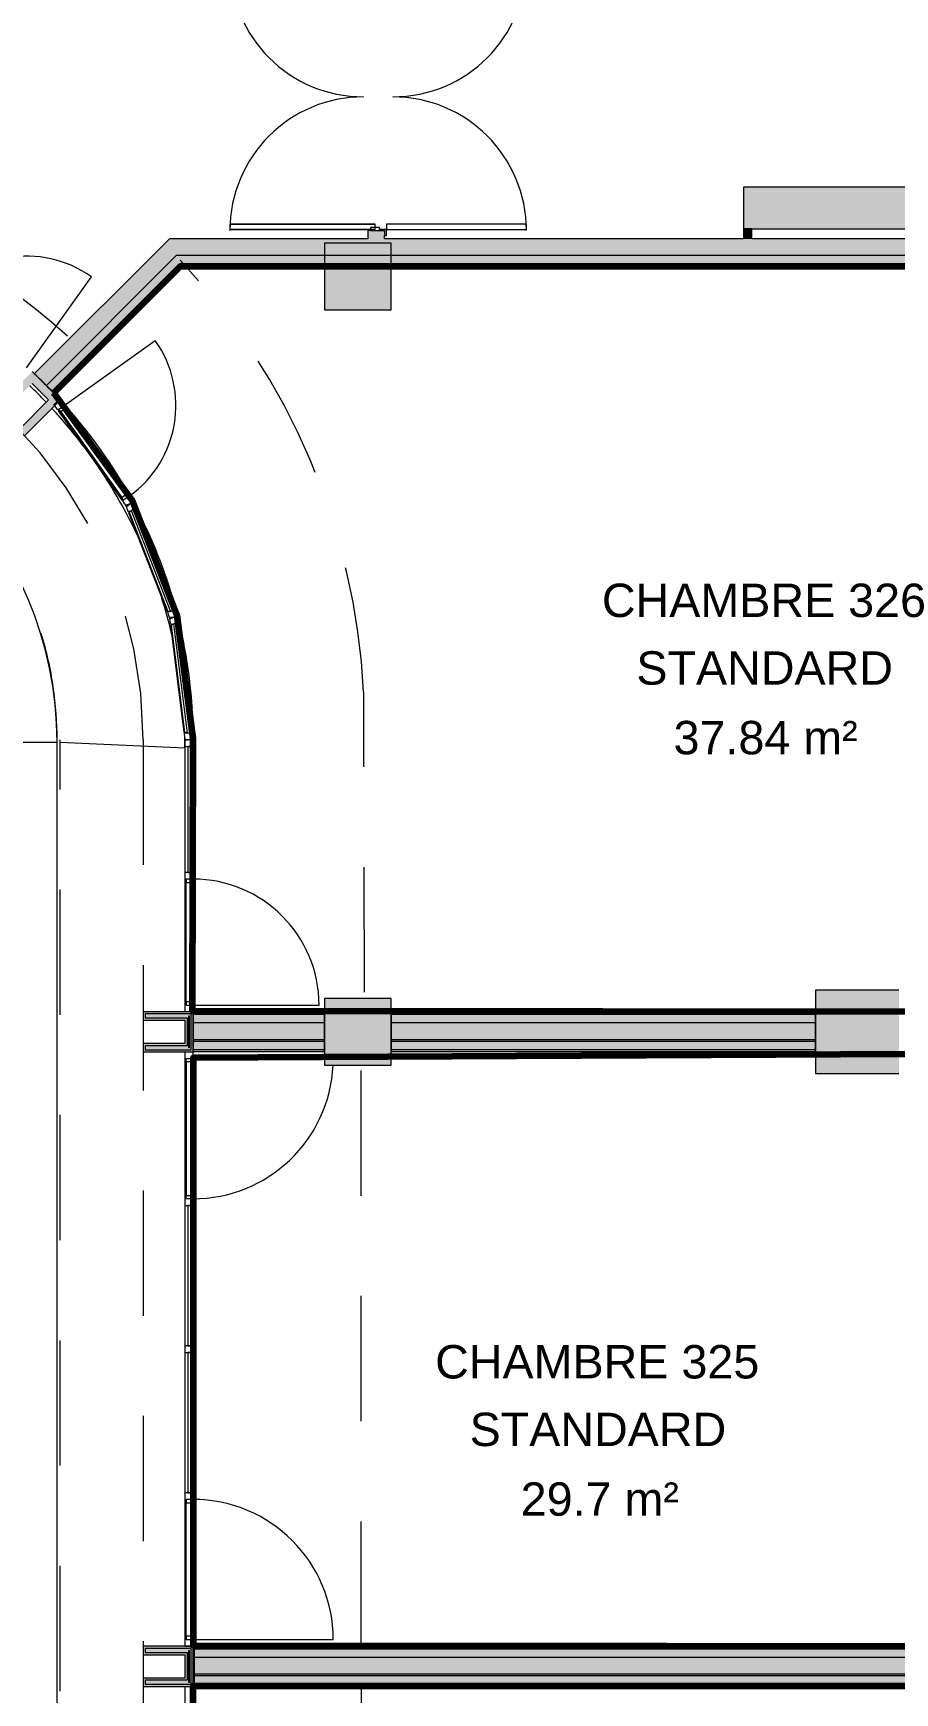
# Model space of a CAD drawing. Header units: metres. Extents: x -227.9 to -140, y 38 to 92.1.
# Drawn here: x -181.5 to -176.34, y 67.91 to 77.85 of the extents above; entities that cross this region are included whole.
import ezdxf

# ---------------------------------------------------------------- set-up
doc = ezdxf.new("R2010")
doc.units = ezdxf.units.M
doc.linetypes.add('JIS_02_0.7', pattern=[1.35, 0.75, -0.6])
for name, color, linetype, lineweight in [('A-AREA-IDEN', 7, 'Continuous', 9), ('A-COLS', 7, 'Continuous', 5), ('A-DOOR', 7, 'Continuous', 5), ('A-FLOR', 7, 'Continuous', 5), ('A-GLAZ-CURT', 7, 'Continuous', 5), ('A-GLAZ-CWMG', 7, 'Continuous', 5), ('A-ROOF', 7, 'Continuous', 5), ('A-WALL', 7, 'Continuous', 5), ('A-WALL-PATT', 7, 'Continuous', 13), ('I-WALL', 7, 'Continuous', 5), ('S-COLS', 7, 'Continuous', 5)]:
    doc.layers.add(name, color=color, linetype=linetype, lineweight=lineweight)
doc.layers.add('A-DETL', color=94, linetype='Continuous', lineweight=5, true_color=0x00a600)
doc.layers.add('A-DETL-MBND', color=9, linetype='Continuous', lineweight=5, true_color=0xc0c0c0)
doc.layers.add('Chambre', color=40, linetype='Continuous')
doc.styles.add('Arial_1', font='arial.ttf', dxfattribs={"height": 0.2})

msp = doc.modelspace()

# ---------------------------------------------------------------- hatches: boundary and pattern name
at = {"layer": 'A-COLS', "true_color": 0x808080}
msp.add_hatch(color=8, dxfattribs=at).paths.add_polyline_path([(-181.5513, 75.4367), (-181.3391, 75.6488), (-181.5088, 75.8185), (-181.721, 75.6064), (-181.6856, 75.571), (-181.5088, 75.7478), (-181.4098, 75.6488), (-181.5866, 75.472)])
at = {"layer": 'A-WALL', "true_color": 0x808080}
h = msp.add_hatch(color=8, dxfattribs=at)
h.paths.add_polyline_path([(-180.8441, 71.744), (-180.5441, 71.744), (-180.5441, 71.984), (-180.8441, 71.984), (-180.8441, 71.934), (-180.5941, 71.934), (-180.5941, 71.794), (-180.8441, 71.794)])
h.paths.add_polyline_path([(-180.8311, 71.757), (-180.8311, 71.781), (-180.5811, 71.781), (-180.5811, 71.947), (-180.8311, 71.947), (-180.8311, 71.971), (-180.5571, 71.971), (-180.5571, 71.757), (-180.7839, 71.757)])
h = msp.add_hatch(color=8, dxfattribs=at)
h.paths.add_polyline_path([(-180.8311, 71.757), (-180.5571, 71.757), (-180.5571, 71.971), (-180.8311, 71.971), (-180.8311, 71.947), (-180.5811, 71.947), (-180.5811, 71.781), (-180.8311, 71.781)])
h.paths.add_polyline_path([(-180.5701, 71.768), (-180.5701, 71.96), (-180.5681, 71.96), (-180.5681, 71.768)])
for points in [[(-180.5701, 71.768), (-180.5681, 71.768), (-180.5681, 71.96), (-180.5701, 71.96)], [(-180.5701, 67.9675), (-180.5681, 67.9675), (-180.5681, 68.1595), (-180.5701, 68.1595), (-180.5701, 68.1431)]]:
    msp.add_hatch(color=8, dxfattribs=at).paths.add_polyline_path(points)
h = msp.add_hatch(color=8, dxfattribs=at)
h.paths.add_polyline_path([(-180.8441, 67.9435), (-180.5441, 67.9435), (-180.5441, 68.1835), (-180.8441, 68.1835), (-180.8441, 68.1335), (-180.5941, 68.1335), (-180.5941, 67.9935), (-180.8441, 67.9935)])
h.paths.add_polyline_path([(-180.8311, 67.9565), (-180.8311, 67.9805), (-180.5811, 67.9805), (-180.5811, 68.1465), (-180.8311, 68.1465), (-180.8311, 68.1705), (-180.5571, 68.1705), (-180.5571, 67.9565), (-180.7839, 67.9565)])
h = msp.add_hatch(color=8, dxfattribs=at)
h.paths.add_polyline_path([(-180.8311, 67.9565), (-180.5571, 67.9565), (-180.5571, 68.1705), (-180.8311, 68.1705), (-180.8311, 68.1465), (-180.5811, 68.1465), (-180.5811, 67.9805), (-180.8311, 67.9805)])
h.paths.add_polyline_path([(-180.5701, 67.9675), (-180.5701, 68.1595), (-180.5681, 68.1595), (-180.5681, 67.9675)])
at = {"layer": 'A-WALL-PATT', "lineweight": 5, "true_color": 0xaaaaaa}
for points in [[(-177.2489, 76.6735), (-175.4322, 76.6735), (-175.4322, 76.9235), (-177.2489, 76.9235)], [(-180.5441, 71.809), (-179.758, 71.809), (-179.758, 71.819), (-180.5441, 71.819)], [(-176.8191, 71.809), (-176.8191, 71.819), (-179.358, 71.819), (-179.358, 71.809), (-179.1393, 71.809)], [(-172.0291, 68.0091), (-171.9791, 68.0091), (-171.9791, 68.0191), (-180.5391, 68.0191), (-180.5391, 68.0091), (-172.0421, 68.0091)]]:
    msp.add_hatch(color=253, dxfattribs=at).paths.add_polyline_path(points)
at = {"layer": 'I-WALL', "true_color": 0xaaaaaa}
h = msp.add_hatch(color=253, dxfattribs=at)
h.paths.add_polyline_path([(-179.4491, 76.6135), (-179.3991, 76.6135), (-179.3991, 76.6641), (-179.4991, 76.6641), (-179.4991, 76.6135), (-179.4816, 76.6135)])
h.paths.add_polyline_path([(-179.4991, 78.2641), (-179.3991, 78.2641), (-179.3991, 78.3147), (-179.4991, 78.3147)])
for points in [[(-177.1989, 76.6135), (-177.1989, 76.6735), (-177.2489, 76.6735), (-177.2489, 76.6135)], [(-181.4235, 75.7355), (-180.5455, 76.6135), (-180.687, 76.6135), (-181.4954, 75.805), (-181.4592, 75.7706)], [(-171.8791, 76.5135), (-171.8791, 76.6135), (-180.5455, 76.6135), (-180.6455, 76.5135), (-171.9791, 76.5135)], [(-181.3884, 75.6999), (-180.5748, 76.5135), (-180.6455, 76.5135), (-181.4235, 75.7355), (-181.4059, 75.7178)], [(-181.3794, 75.6905), (-180.6064, 76.4635), (-180.6248, 76.4635), (-181.3884, 75.6999), (-181.3839, 75.6952)], [(-172.0291, 76.4635), (-171.9791, 76.4635), (-171.9791, 76.5135), (-180.5748, 76.5135), (-180.6248, 76.4635), (-172.5611, 76.4635)], [(-172.0421, 76.4505), (-172.0291, 76.4505), (-172.0291, 76.4635), (-180.6064, 76.4635), (-180.6194, 76.4505), (-172.5611, 76.4505)], [(-180.5441, 71.969), (-179.758, 71.969), (-179.758, 71.982), (-180.5441, 71.982)], [(-180.5441, 71.919), (-179.758, 71.919), (-179.758, 71.969), (-180.5441, 71.969)], [(-176.8191, 71.969), (-176.8191, 71.982), (-179.358, 71.982), (-179.358, 71.969), (-179.1393, 71.969)], [(-179.358, 71.919), (-176.8191, 71.919), (-176.8191, 71.969), (-179.358, 71.969)], [(-180.5441, 71.819), (-179.758, 71.819), (-179.758, 71.919), (-180.5441, 71.919)], [(-176.8191, 71.819), (-176.8191, 71.919), (-179.358, 71.919), (-179.358, 71.819), (-179.1393, 71.819)], [(-180.5441, 71.759), (-179.758, 71.759), (-179.758, 71.809), (-180.5441, 71.809)], [(-176.8191, 71.759), (-176.8191, 71.809), (-179.358, 71.809), (-179.358, 71.759), (-179.1393, 71.759)], [(-180.5441, 71.746), (-179.758, 71.746), (-179.758, 71.759), (-180.5441, 71.759)], [(-176.8191, 71.746), (-176.8191, 71.759), (-179.358, 71.759), (-179.358, 71.746), (-179.1393, 71.746)], [(-172.0421, 68.1691), (-172.0421, 68.1821), (-180.5391, 68.1821), (-180.5391, 68.1691), (-172.5611, 68.1691)], [(-172.0421, 68.1191), (-172.0291, 68.1191), (-172.0291, 68.1691), (-180.5391, 68.1691), (-180.5391, 68.1191), (-172.5611, 68.1191)], [(-172.0421, 68.0191), (-171.9791, 68.0191), (-171.9791, 68.1191), (-180.5391, 68.1191), (-180.5391, 68.0191), (-172.5611, 68.0191)], [(-172.0421, 67.9591), (-172.0291, 67.9591), (-172.0291, 68.0091), (-180.5391, 68.0091), (-180.5391, 67.9591), (-172.5611, 67.9591)], [(-172.0421, 67.9461), (-172.0421, 67.9591), (-180.5391, 67.9591), (-180.5391, 67.9461), (-172.5611, 67.9461)]]:
    msp.add_hatch(color=253, dxfattribs=at).paths.add_polyline_path(points)
at = {"layer": 'S-COLS', "true_color": 0x808080}
for points in [[(-179.358, 76.1885), (-179.358, 76.5885), (-179.758, 76.5885), (-179.758, 76.1885), (-179.5505, 76.1885)], [(-176.8191, 71.614), (-176.3191, 71.614), (-176.3191, 72.114), (-176.8191, 72.114)], [(-179.358, 71.664), (-179.358, 72.064), (-179.758, 72.064), (-179.758, 71.664)]]:
    msp.add_hatch(color=8, dxfattribs=at).paths.add_polyline_path(points)

# ---------------------------------------------------------------- linework, layer by layer
at = {"layer": 'A-COLS', "lineweight": 13}
for p, q in [((-181.3391, 75.6488), (-181.5088, 75.8185)), ((-181.5088, 75.7478), (-181.4098, 75.6488)), ((-181.4098, 75.6488), (-181.5866, 75.472)), ((-181.5513, 75.4367), (-181.3391, 75.6488))]:
    msp.add_line(p, q, dxfattribs=at)
at = {"layer": 'A-DETL', "color": 9, "linetype": 'JIS_02_0.7', "lineweight": 9, "true_color": 0xc0c0c0}
for p, q in [((-179.5187, 72.1012), (-179.5234, 73.9012)), ((-179.5377, 68.1821), (-179.5377, 71.7011)), ((-179.5358, 64.4795), (-179.5358, 67.9395))]:
    msp.add_line(p, q, dxfattribs=at)
at = {"layer": 'A-DETL', "color": 7, "linetype": 'JIS_02_0.7'}
for p, q in [((-181.3414, 62.5159), (-181.3414, 73.6139)), ((-180.8441, 73.6135), (-180.8441, 62.5135))]:
    msp.add_line(p, q, dxfattribs=at)
at = {"layer": 'A-DETL', "color": 9, "linetype": 'JIS_02_0.7', "lineweight": 9, "true_color": 0xc0c0c0}
for centre, radius, start, end in [((-183.7139, 73.3698), 3.5952, 47.7389, 80.29984), ((-183.6155, 73.6872), 4.0976, 2.99309, 43.08006)]:
    msp.add_arc(centre, radius, start, end, dxfattribs=at)
at = {"layer": 'A-DETL', "color": 7, "linetype": 'JIS_02_0.7'}
msp.add_arc((-183.5441, 73.6135), 2.7, 360, 90, dxfattribs=at)
at = {"layer": 'A-DETL-MBND'}
msp.add_line((-182.0591, 73.5985), (-181.3591, 73.5985), dxfattribs=at)
at = {"layer": 'A-DOOR'}
for p, q in [((-179.4541, 76.7016), (-180.3241, 76.7016)), ((-180.3241, 76.7016), (-180.3241, 76.6691)), ((-180.3241, 76.7016), (-179.4541, 76.7016)), ((-180.3241, 76.6691), (-179.4541, 76.6691)), ((-179.4541, 76.6691), (-180.3241, 76.6691)), ((-179.4541, 76.6691), (-179.4541, 76.7016)), ((-178.5491, 76.7016), (-179.3866, 76.7016)), ((-179.3866, 76.7016), (-179.3866, 76.6691)), ((-179.3866, 76.7016), (-179.3866, 76.6691)), ((-178.5491, 76.7016), (-179.3866, 76.7016)), ((-179.3866, 76.6691), (-178.5491, 76.6691)), ((-179.3866, 76.6691), (-178.5491, 76.6691)), ((-178.5491, 76.6691), (-178.5491, 76.7016)), ((-178.5491, 76.6691), (-178.5491, 76.7016)), ((-181.5414, 75.8417), (-181.1537, 76.3861)), ((-181.3159, 75.6162), (-180.7715, 76.004)), ((-180.5454, 72.024), (-179.7906, 72.024)), ((-180.5454, 71.704), (-179.758, 71.704)), ((-180.5454, 68.2235), (-179.7053, 68.2235))]:
    msp.add_line(p, q, dxfattribs=at)
at = {"layer": 'A-DOOR', "color": 9, "true_color": 0xc0c0c0}
for p, q in [((-179.4291, 76.6816), (-179.4816, 76.6816)), ((-179.4816, 76.6816), (-179.4816, 76.6641)), ((-179.4816, 76.6641), (-179.3991, 76.6641)), ((-179.4291, 76.6691), (-179.4291, 76.6816)), ((-179.3866, 76.6691), (-179.4291, 76.6691)), ((-179.3991, 76.6641), (-179.3991, 76.6341)), ((-179.3866, 76.6341), (-179.3866, 76.6691)), ((-179.3991, 76.6341), (-179.3866, 76.6341)), ((-181.3369, 75.5767), (-180.9724, 75.0649)), ((-180.9398, 75.0882), (-181.3043, 75.6)), ((-180.5854, 72.044), (-180.5854, 72.7587)), ((-180.5454, 72.7587), (-180.5454, 72.044)), ((-180.5854, 71.684), (-180.5854, 70.8839)), ((-180.5454, 70.8839), (-180.5454, 71.684)), ((-180.5854, 68.2435), (-180.5854, 69.0436)), ((-180.5454, 69.0436), (-180.5454, 68.2435))]:
    msp.add_line(p, q, dxfattribs=at)
at = {"layer": 'A-DOOR', "color": 9, "lineweight": 9, "true_color": 0xc0c0c0}
for p, q in [((-181.3485, 75.593), (-181.3159, 75.6162)), ((-181.3369, 75.5767), (-181.3485, 75.593)), ((-181.3043, 75.6), (-181.3369, 75.5767)), ((-181.3159, 75.6162), (-181.3043, 75.6)), ((-180.9724, 75.0649), (-180.9398, 75.0882)), ((-180.9608, 75.0487), (-180.9724, 75.0649)), ((-180.9282, 75.0719), (-180.9608, 75.0487)), ((-180.9398, 75.0882), (-180.9282, 75.0719)), ((-180.5454, 72.7787), (-180.5854, 72.7787)), ((-180.5854, 72.7787), (-180.5854, 72.7587)), ((-180.5454, 72.7587), (-180.5454, 72.7787)), ((-180.5854, 72.7587), (-180.5454, 72.7587)), ((-180.5454, 72.044), (-180.5854, 72.044)), ((-180.5854, 72.044), (-180.5854, 72.024)), ((-180.5854, 72.024), (-180.5454, 72.024)), ((-180.5454, 72.024), (-180.5454, 72.044)), ((-180.5854, 71.704), (-180.5454, 71.704)), ((-180.5854, 71.684), (-180.5854, 71.704)), ((-180.5454, 71.684), (-180.5854, 71.684)), ((-180.5454, 71.704), (-180.5454, 71.684)), ((-180.5854, 70.8839), (-180.5454, 70.8839)), ((-180.5854, 70.8639), (-180.5854, 70.8839)), ((-180.5454, 70.8839), (-180.5454, 70.8639)), ((-180.5454, 70.8639), (-180.5854, 70.8639)), ((-180.5454, 69.0636), (-180.5854, 69.0636)), ((-180.5854, 69.0636), (-180.5854, 69.0436)), ((-180.5854, 69.0436), (-180.5454, 69.0436)), ((-180.5454, 69.0436), (-180.5454, 69.0636)), ((-180.5454, 68.2435), (-180.5854, 68.2435)), ((-180.5854, 68.2435), (-180.5854, 68.2235)), ((-180.5854, 68.2235), (-180.5454, 68.2235)), ((-180.5454, 68.2235), (-180.5454, 68.2435))]:
    msp.add_line(p, q, dxfattribs=at)
at = {"layer": 'A-DOOR'}
for centre, radius, start, end in [((-179.5241, 78.2641), 0.8, 180, 270), ((-179.3491, 78.2641), 0.8, 270, 0), ((-179.5241, 76.6641), 0.8, 90, 180), ((-179.3491, 76.6641), 0.8, 0, 90), ((-181.5414, 75.8417), 0.6683, 54.53941, 144.53941), ((-181.3159, 75.6162), 0.6683, 305.4606, 35.4606), ((-180.5454, 72.024), 0.7548, 360, 90), ((-180.5454, 71.704), 0.8401, 270, 357.26268), ((-180.5454, 68.2235), 0.8401, 0, 90)]:
    msp.add_arc(centre, radius, start, end, dxfattribs=at)
at = {"layer": 'A-FLOR'}
for p, q in [((-180.5503, 73.8058), (-180.5501, 73.8032)), ((-180.5441, 68.1821), (-180.5391, 68.1821)), ((-180.5391, 67.9461), (-180.5441, 67.9461))]:
    msp.add_line(p, q, dxfattribs=at)
at = {"layer": 'A-FLOR', "lineweight": 9}
for p, q in [((-180.5441, 73.6095), (-180.5441, 73.6135)), ((-180.5441, 72.8147), (-180.5441, 73.5775)), ((-180.5441, 71.984), (-180.5441, 72.7827)), ((-180.5441, 70.8599), (-180.5441, 71.744)), ((-180.5441, 69.9797), (-180.5441, 70.8279)), ((-180.5441, 69.0996), (-180.5441, 69.9477)), ((-180.5441, 68.2195), (-180.5441, 69.0676)), ((-180.5441, 68.1835), (-180.5441, 68.1875)), ((-180.5441, 67.0594), (-180.5441, 67.9435))]:
    msp.add_line(p, q, dxfattribs=at)
for start, end in [(43.14878, 46.76326), (28.57604, 42.21157), (28.25615, 28.3997), (14.15519, 27.96287), (360, 14.13099)]:
    msp.add_arc((-183.5441, 73.6135), 3, start, end, dxfattribs=at)
at = {"layer": 'A-FLOR'}
for start, end in [(43.51025, 43.81557), (39.88435, 40.56592), (36.25846, 36.8768), (32.63258, 33.18771), (29.00671, 29.49864), (25.38085, 25.8096), (21.75499, 22.12058), (18.12914, 18.43158), (14.5033, 14.7426), (10.87747, 11.05363), (7.25164, 7.36468), (4.71785, 4.83421)]:
    msp.add_arc((-183.5441, 73.6135), 3, start, end, dxfattribs=at)
at = {"layer": 'A-GLAZ-CURT', "lineweight": 9}
for p, q in [((-180.8879, 74.9972), (-180.9158, 74.9863)), ((-180.9158, 74.9863), (-180.681, 74.3825)), ((-180.653, 74.3933), (-180.8879, 74.9972)), ((-180.681, 74.3825), (-180.653, 74.3933)), ((-180.6322, 74.3111), (-180.662, 74.3074)), ((-180.662, 74.3074), (-180.5801, 73.6523)), ((-180.5503, 73.6561), (-180.6322, 74.3111)), ((-180.5801, 73.6523), (-180.5503, 73.6561)), ((-180.5454, 73.5735), (-180.5754, 73.5735)), ((-180.5754, 73.5735), (-180.5754, 72.8187)), ((-180.5454, 72.8187), (-180.5454, 73.5735)), ((-180.5754, 72.8187), (-180.5454, 72.8187)), ((-180.5454, 70.8239), (-180.5754, 70.8239)), ((-180.5754, 70.8239), (-180.5754, 69.9837)), ((-180.5454, 69.9837), (-180.5454, 70.8239)), ((-180.5754, 69.9837), (-180.5454, 69.9837)), ((-180.5454, 69.9437), (-180.5754, 69.9437)), ((-180.5754, 69.9437), (-180.5754, 69.1036)), ((-180.5454, 69.1036), (-180.5454, 69.9437)), ((-180.5754, 69.1036), (-180.5454, 69.1036))]:
    msp.add_line(p, q, dxfattribs=at)
at = {"layer": 'A-GLAZ-CWMG', "lineweight": 13, "extrusion": (0, 0, -1)}
for p, q in [((-181.3414, 75.6472), (-181.3756, 75.6229)), ((-181.3172, 75.6202), (-181.3358, 75.6463)), ((-181.3765, 75.6173), (-181.3579, 75.5912)), ((-181.3524, 75.5903), (-181.3485, 75.593)), ((-180.9464, 75.0131), (-180.9348, 74.9832)), ((-180.905, 75.0335), (-180.9441, 75.0182)), ((-180.9296, 74.981), (-180.8905, 74.9962)), ((-180.8882, 75.0014), (-180.8998, 75.0312)), ((-180.6851, 74.3408), (-180.6811, 74.309)), ((-180.6399, 74.3505), (-180.6816, 74.3452)), ((-180.6766, 74.3055), (-180.635, 74.3108)), ((-180.6315, 74.3152), (-180.6355, 74.347)), ((-180.5941, 73.6095), (-180.5941, 73.5775)), ((-180.5481, 73.6135), (-180.5901, 73.6135)), ((-180.5901, 73.5735), (-180.5481, 73.5735)), ((-180.5441, 73.5775), (-180.5441, 73.6095)), ((-180.5941, 72.8147), (-180.5941, 72.7827)), ((-180.5481, 72.8187), (-180.5901, 72.8187)), ((-180.5901, 72.7787), (-180.5854, 72.7787)), ((-180.5441, 72.7827), (-180.5441, 72.8147)), ((-180.5941, 70.8599), (-180.5941, 70.8279)), ((-180.5854, 70.8639), (-180.5901, 70.8639)), ((-180.5901, 70.8239), (-180.5481, 70.8239)), ((-180.5441, 70.8279), (-180.5441, 70.8599)), ((-180.5941, 69.9797), (-180.5941, 69.9477)), ((-180.5481, 69.9837), (-180.5901, 69.9837)), ((-180.5441, 69.9477), (-180.5441, 69.9797)), ((-180.5901, 69.9437), (-180.5481, 69.9437)), ((-180.5941, 69.0996), (-180.5941, 69.0676)), ((-180.5481, 69.1036), (-180.5901, 69.1036)), ((-180.5441, 69.0676), (-180.5441, 69.0996)), ((-180.5901, 69.0636), (-180.5854, 69.0636)), ((-180.5941, 68.2195), (-180.5941, 68.1875)), ((-180.5854, 68.2235), (-180.5901, 68.2235)), ((-180.5441, 68.1875), (-180.5441, 68.2195)), ((-180.5901, 68.1835), (-180.5481, 68.1835))]:
    msp.add_line(p, q, dxfattribs=at)
at = {"layer": 'A-GLAZ-CWMG'}
for p, q in [((-181.351, 75.5835), (-181.3519, 75.5827)), ((-181.3519, 75.5827), (-181.1618, 75.3158)), ((-181.3519, 75.5827), (-181.1618, 75.3158)), ((-181.3489, 75.5855), (-181.351, 75.5835)), ((-181.3454, 75.5887), (-181.3489, 75.5855)), ((-181.3489, 75.5855), (-181.1585, 75.3181)), ((-181.3148, 75.6168), (-181.3157, 75.616)), ((-181.121, 75.3448), (-181.3148, 75.6168)), ((-181.3148, 75.6168), (-181.121, 75.3448)), ((-181.1618, 75.3158), (-180.9716, 75.0488)), ((-181.1618, 75.3158), (-180.9716, 75.0488)), ((-181.1585, 75.3181), (-180.9681, 75.0507)), ((-180.9273, 75.0727), (-181.121, 75.3448)), ((-181.121, 75.3448), (-180.9273, 75.0727)), ((-180.9716, 75.0488), (-180.9706, 75.0494)), ((-180.9706, 75.0494), (-180.9681, 75.0507)), ((-180.9681, 75.0507), (-180.9639, 75.053)), ((-180.9283, 75.0722), (-180.9273, 75.0727)), ((-180.93, 74.9743), (-180.9311, 74.9737)), ((-180.9311, 74.9737), (-180.8159, 74.6776)), ((-180.9311, 74.9737), (-180.8159, 74.6776)), ((-180.9275, 74.9756), (-180.93, 74.9743)), ((-180.9144, 74.9826), (-180.9275, 74.9756)), ((-180.9275, 74.9756), (-180.8122, 74.679)), ((-180.8867, 74.9975), (-180.8877, 74.9969)), ((-180.7693, 74.6957), (-180.8867, 74.9975)), ((-180.8867, 74.9975), (-180.7693, 74.6957)), ((-180.8159, 74.6776), (-180.7007, 74.3815)), ((-180.8159, 74.6776), (-180.7007, 74.3815)), ((-180.8122, 74.679), (-180.6968, 74.3825)), ((-180.6519, 74.3939), (-180.7693, 74.6957)), ((-180.7693, 74.6957), (-180.6519, 74.3939)), ((-180.7007, 74.3815), (-180.6996, 74.3818)), ((-180.6996, 74.3818), (-180.6968, 74.3825)), ((-180.6968, 74.3825), (-180.6824, 74.3861)), ((-180.6531, 74.3936), (-180.6519, 74.3939)), ((-180.6787, 74.299), (-180.6798, 74.2987)), ((-180.6798, 74.2987), (-180.6397, 73.9775)), ((-180.6798, 74.2987), (-180.6397, 73.9775)), ((-180.6759, 74.2997), (-180.6787, 74.299)), ((-180.6615, 74.3034), (-180.6759, 74.2997)), ((-180.6759, 74.2997), (-180.6357, 73.978)), ((-180.631, 74.3111), (-180.6321, 74.3108)), ((-180.59, 73.9837), (-180.631, 74.3111)), ((-180.631, 74.3111), (-180.59, 73.9837)), ((-180.6397, 73.9775), (-180.5995, 73.6563)), ((-180.6397, 73.9775), (-180.5995, 73.6563)), ((-180.6357, 73.978), (-180.5955, 73.6563)), ((-180.5491, 73.6564), (-180.59, 73.9837)), ((-180.59, 73.9837), (-180.5491, 73.6564)), ((-180.5995, 73.6563), (-180.5983, 73.6563)), ((-180.5983, 73.6563), (-180.5955, 73.6563)), ((-180.5955, 73.6563), (-180.5806, 73.6563)), ((-180.5503, 73.6564), (-180.5491, 73.6564))]:
    msp.add_line(p, q, dxfattribs=at)
at = {"layer": 'A-GLAZ-CWMG', "lineweight": 13}
for p, q in [((-180.9608, 75.0487), (-180.9646, 75.0459)), ((-180.9063, 75.0433), (-180.9248, 75.0693)), ((-180.9656, 75.0403), (-180.947, 75.0143)), ((-180.9414, 75.0133), (-180.9072, 75.0377)), ((-180.697, 74.3719), (-180.6854, 74.3421)), ((-180.6556, 74.3923), (-180.6947, 74.3771)), ((-180.6802, 74.3398), (-180.6411, 74.3551)), ((-180.6388, 74.3602), (-180.6504, 74.3901)), ((-180.5982, 73.646), (-180.5943, 73.6143)), ((-180.5531, 73.6557), (-180.5947, 73.6505)), ((-180.5898, 73.6108), (-180.5481, 73.616)), ((-180.5446, 73.6205), (-180.5486, 73.6522))]:
    msp.add_line(p, q, dxfattribs=at)
at = {"layer": 'A-GLAZ-CWMG', "lineweight": 13, "extrusion": (0, 0, -1)}
for centre, start, end in [((181.339, 75.644), 54.5394, 144.5394), ((181.3733, 75.6196), 324.5394, 54.5394), ((181.3547, 75.5935), 234.5394, 324.5394), ((181.3205, 75.6179), 144.5394, 234.5394), ((180.9426, 75.0145), 338.7469, 68.7469), ((180.931, 74.9847), 248.7469, 338.7469), ((180.9035, 75.0297), 68.7469, 158.7469), ((180.8919, 74.9999), 158.7469, 248.7469), ((180.6811, 74.3413), 352.8748, 82.8748), ((180.6771, 74.3095), 262.8748, 352.8748), ((180.6394, 74.3465), 82.8748, 172.8748), ((180.6355, 74.3147), 172.8748, 262.8748), ((180.5901, 73.6095), 360, 90), ((180.5901, 73.5775), 270, 0), ((180.5481, 73.6095), 90, 180), ((180.5481, 73.5775), 180, 270), ((180.5901, 72.8147), 0, 90), ((180.5901, 72.7827), 270, 0), ((180.5481, 72.8147), 90, 180), ((180.5481, 72.7827), 180, 270), ((180.5901, 70.8599), 360, 90), ((180.5901, 70.8279), 270, 360), ((180.5481, 70.8599), 90, 180), ((180.5481, 70.8279), 180, 270), ((180.5901, 69.9797), 360, 90), ((180.5481, 69.9797), 90, 180), ((180.5901, 69.9477), 270, 360), ((180.5481, 69.9477), 180, 270), ((180.5901, 69.0996), 360, 90), ((180.5481, 69.0996), 90, 180), ((180.5901, 69.0676), 270, 360), ((180.5481, 69.0676), 180, 270), ((180.5901, 68.2195), 360, 90), ((180.5481, 68.2195), 90, 180), ((180.5901, 68.1875), 270, 360), ((180.5481, 68.1875), 180, 270)]:
    msp.add_arc(centre, 0.004, start, end, dxfattribs=at)
at = {"layer": 'A-GLAZ-CWMG', "lineweight": 13}
for centre, start, end in [((-180.9281, 75.067), 35.4606, 125.4606), ((-180.9623, 75.0426), 125.4606, 215.4606), ((-180.9437, 75.0166), 215.4606, 305.4606), ((-180.9095, 75.0409), 305.4606, 35.4606), ((-180.6933, 74.3734), 111.2531, 201.2531), ((-180.6541, 74.3886), 21.2531, 111.2531), ((-180.6425, 74.3588), 291.2531, 21.2531), ((-180.6817, 74.3436), 201.2531, 291.2531), ((-180.5943, 73.6465), 97.1252, 187.1252), ((-180.5903, 73.6148), 187.1252, 277.1252), ((-180.5526, 73.6518), 7.1252, 97.1252), ((-180.5486, 73.62), 277.1252, 7.1252)]:
    msp.add_arc(centre, 0.004, start, end, dxfattribs=at)
at = {"layer": 'A-ROOF', "color": 9, "linetype": 'JIS_02_0.7', "true_color": 0xc0c0c0}
msp.add_line((-180.5942, 73.5635), (-181.3591, 73.5985), dxfattribs=at)
at = {"layer": 'A-ROOF'}
for p, q in [((-180.5942, 73.5635), (-180.5942, 72.8147)), ((-180.5942, 72.7827), (-180.5942, 71.984)), ((-180.5942, 71.934), (-180.5942, 71.794)), ((-180.5942, 71.744), (-180.5942, 70.8599)), ((-180.5942, 70.8279), (-180.5942, 69.9797)), ((-180.5942, 69.9477), (-180.5942, 69.0996)), ((-180.5942, 69.0676), (-180.5942, 68.2195)), ((-180.5942, 68.1875), (-180.5942, 68.1835)), ((-180.5942, 68.1335), (-180.5942, 67.9935)), ((-180.5942, 67.9435), (-180.5942, 67.0594))]:
    msp.add_line(p, q, dxfattribs=at)
for centre, radius, start, end in [((-183.5591, 73.5985), 2.2, 360, 90), ((-183.5942, 73.5635), 3, 43.6624, 46.33664), ((-183.5942, 73.5635), 3, 36.97276, 42.70634), ((-183.5942, 73.5635), 3, 25.06074, 34.19513), ((-183.5942, 73.5635), 3, 12.95964, 17.56455), ((-183.5942, 73.5635), 3, 1.63954, 1.77356), ((-183.5942, 73.5635), 3, 360, 1.27865)]:
    msp.add_arc(centre, radius, start, end, dxfattribs=at)
at = {"layer": 'A-WALL', "lineweight": 15}
for p, q in [((-175.4322, 76.9235), (-177.2489, 76.9235)), ((-177.2489, 76.9235), (-177.2489, 76.6735)), ((-177.2489, 76.6735), (-175.4322, 76.6735))]:
    msp.add_line(p, q, dxfattribs=at)
at = {"layer": 'A-WALL'}
for p, q in [((-180.6455, 76.5135), (-181.4235, 75.7355)), ((-180.6248, 76.4635), (-181.3884, 75.6999)), ((-171.9791, 76.5135), (-180.6455, 76.5135)), ((-172.0291, 76.4635), (-180.6248, 76.4635)), ((-181.3591, 62.5135), (-181.3591, 73.6135)), ((-180.5441, 73.6122), (-180.5441, 73.6135)), ((-180.5571, 71.971), (-180.8311, 71.971)), ((-180.8311, 71.971), (-180.8311, 71.947)), ((-180.5571, 71.757), (-180.5571, 71.971)), ((-180.5441, 71.969), (-179.758, 71.969)), ((-179.358, 71.969), (-176.8191, 71.969)), ((-180.8311, 71.947), (-180.5811, 71.947)), ((-180.5811, 71.947), (-180.5811, 71.781)), ((-180.5701, 71.768), (-180.5701, 71.96)), ((-180.5701, 71.96), (-180.5681, 71.96)), ((-180.5681, 71.96), (-180.5681, 71.768)), ((-180.5441, 71.919), (-179.758, 71.919)), ((-179.358, 71.919), (-176.8191, 71.919)), ((-180.8311, 71.781), (-180.8311, 71.757)), ((-180.5811, 71.781), (-180.8311, 71.781)), ((-180.5441, 71.819), (-179.758, 71.819)), ((-180.5441, 71.809), (-179.758, 71.809)), ((-179.358, 71.819), (-176.8191, 71.819)), ((-179.358, 71.809), (-176.8191, 71.809)), ((-180.8311, 71.757), (-180.5571, 71.757)), ((-180.5681, 71.768), (-180.5701, 71.768)), ((-180.5441, 71.759), (-179.758, 71.759)), ((-179.358, 71.759), (-176.8191, 71.759)), ((-180.5571, 68.1705), (-180.8311, 68.1705)), ((-180.8311, 68.1705), (-180.8311, 68.1465)), ((-180.8311, 68.1465), (-180.5811, 68.1465)), ((-180.5811, 68.1465), (-180.5811, 67.9805)), ((-180.5701, 67.9675), (-180.5701, 68.1595)), ((-180.5701, 68.1595), (-180.5681, 68.1595)), ((-180.5681, 68.1595), (-180.5681, 67.9675)), ((-180.5571, 67.9565), (-180.5571, 68.1705)), ((-180.5391, 68.1691), (-172.0291, 68.1691)), ((-180.5391, 68.1191), (-171.9791, 68.1191)), ((-180.5391, 68.0191), (-171.9791, 68.0191)), ((-180.5391, 68.0091), (-171.9791, 68.0091)), ((-180.8311, 67.9805), (-180.8311, 67.9565)), ((-180.5811, 67.9805), (-180.8311, 67.9805)), ((-180.8311, 67.9565), (-180.5571, 67.9565)), ((-180.5681, 67.9675), (-180.5701, 67.9675)), ((-180.5391, 67.9591), (-172.0291, 67.9591))]:
    msp.add_line(p, q, dxfattribs=at)
at = {"layer": 'A-WALL', "lineweight": 13}
for p, q in [((-180.5441, 71.984), (-180.8441, 71.984)), ((-180.8441, 71.984), (-180.8441, 71.934)), ((-180.5441, 71.744), (-180.5441, 71.984)), ((-180.8441, 71.934), (-180.5941, 71.934)), ((-180.5941, 71.934), (-180.5941, 71.794)), ((-180.5941, 71.794), (-180.8441, 71.794)), ((-180.8441, 71.794), (-180.8441, 71.744)), ((-180.8441, 71.744), (-180.5441, 71.744)), ((-180.5441, 68.1835), (-180.8441, 68.1835)), ((-180.8441, 68.1835), (-180.8441, 68.1335)), ((-180.8441, 68.1335), (-180.5941, 68.1335)), ((-180.5941, 68.1335), (-180.5941, 67.9935)), ((-180.5441, 67.9435), (-180.5441, 68.1835)), ((-180.5941, 67.9935), (-180.8441, 67.9935)), ((-180.8441, 67.9935), (-180.8441, 67.9435)), ((-180.8441, 67.9435), (-180.5441, 67.9435))]:
    msp.add_line(p, q, dxfattribs=at)
at = {"layer": 'A-WALL'}
for radius, start, end in [(3, 44.6962, 45.69853), (3, 43.96251, 44.67062), (3, 40.29677, 42.02905), (3, 36.63132, 38.3583), (3, 32.96614, 34.68584), (3, 29.30117, 31.01108), (3, 25.6364, 27.33305), (3, 21.97179, 23.65021), (3, 18.30734, 19.95983), (3, 14.64301, 16.25664), (3, 10.9788, 12.52897), (2.185, 8.28196, 16.90793), (3, 7.3147, 8.74479), (2.185, 360, 8.26838), (3, 3.65069, 4.77296)]:
    msp.add_arc((-183.5441, 73.6135), radius, start, end, dxfattribs=at)
at = {"layer": 'Chambre', "lineweight": 140}
for points in [[(-181.3794, 75.6905), (-180.6194, 76.4505), (-172.0421, 76.4505), (-172.0421, 72.7151), (-173.1791, 72.7151), (-173.1791, 71.982), (-180.5481, 71.988), (-180.5446, 73.6207), (-180.641, 74.3586), (-180.9067, 75.0447), (-181.3794, 75.6905)], [(-172.0421, 68.1821), (-172.0421, 71.3021), (-173.1661, 71.3021), (-173.1791, 71.746), (-180.5441, 71.708), (-180.5441, 68.1875), (-172.0421, 68.1821)], [(-172.0421, 64.8272), (-173.1792, 64.8272), (-173.1792, 64.3819), (-180.5482, 64.3831), (-180.5441, 67.9461), (-172.0421, 67.9461), (-172.0421, 64.8272)]]:
    msp.add_lwpolyline(points, dxfattribs=at)
at = {"layer": 'I-WALL', "lineweight": 13}
for p, q in [((-179.4991, 76.6641), (-179.4991, 76.6135)), ((-179.4816, 76.6641), (-179.4991, 76.6641)), ((-177.2489, 76.6735), (-177.2489, 76.6135)), ((-177.1989, 76.6735), (-177.2489, 76.6735)), ((-177.1989, 76.6135), (-177.1989, 76.6735)), ((-180.687, 76.6135), (-181.4954, 75.805)), ((-179.4991, 76.6135), (-180.687, 76.6135)), ((-179.3991, 76.6135), (-179.3991, 76.6341)), ((-177.2489, 76.6135), (-179.3991, 76.6135)), ((-171.9291, 76.6135), (-177.1989, 76.6135)), ((-181.3794, 75.6905), (-180.6194, 76.4505)), ((-180.6194, 76.4505), (-172.0421, 76.4505)), ((-179.758, 71.982), (-180.5441, 71.982)), ((-180.5441, 71.982), (-180.5441, 71.746)), ((-179.758, 71.746), (-179.758, 71.982)), ((-176.8191, 71.982), (-179.358, 71.982)), ((-179.358, 71.982), (-179.358, 71.746)), ((-176.8191, 71.746), (-176.8191, 71.982)), ((-180.5441, 71.746), (-179.758, 71.746)), ((-179.358, 71.746), (-176.8191, 71.746)), ((-172.0421, 68.1821), (-180.5391, 68.1821)), ((-180.5391, 68.1821), (-180.5391, 67.9461)), ((-180.5391, 67.9461), (-172.0421, 67.9461))]:
    msp.add_line(p, q, dxfattribs=at)
msp.add_arc((-183.5441, 73.6135), 3, 43.81557, 46.92909, dxfattribs=at)
at = {"layer": 'S-COLS', "lineweight": 9}
for p, q in [((-179.758, 76.5885), (-179.758, 76.1885)), ((-179.358, 76.5885), (-179.758, 76.5885)), ((-179.358, 76.1885), (-179.358, 76.5885)), ((-179.758, 76.1885), (-179.358, 76.1885)), ((-176.3191, 72.114), (-176.8191, 72.114)), ((-176.8191, 72.114), (-176.8191, 71.614)), ((-179.758, 72.064), (-179.758, 71.664)), ((-179.358, 72.064), (-179.758, 72.064)), ((-179.358, 71.664), (-179.358, 72.064)), ((-179.758, 71.664), (-179.358, 71.664)), ((-176.8191, 71.614), (-176.3191, 71.614))]:
    msp.add_line(p, q, dxfattribs=at)

# ---------------------------------------------------------------- texts
at = {"layer": 'A-AREA-IDEN', "color": 164, "true_color": 0x0029a5, "style": 'Arial_1'}
for s, p in [('CHAMBRE 326', (-178.0971, 74.3484)), ('STANDARD', (-177.8908, 73.9434)), ('37.84 m²', (-177.668, 73.5263)), ('CHAMBRE 325', (-179.0955, 69.7879)), ('STANDARD', (-178.8891, 69.3829)), ('29.7 m²', (-178.5833, 68.9657))]:
    msp.add_text(s, height=0.2, dxfattribs=at).set_placement(p)

doc.saveas('drawing.dxf')
